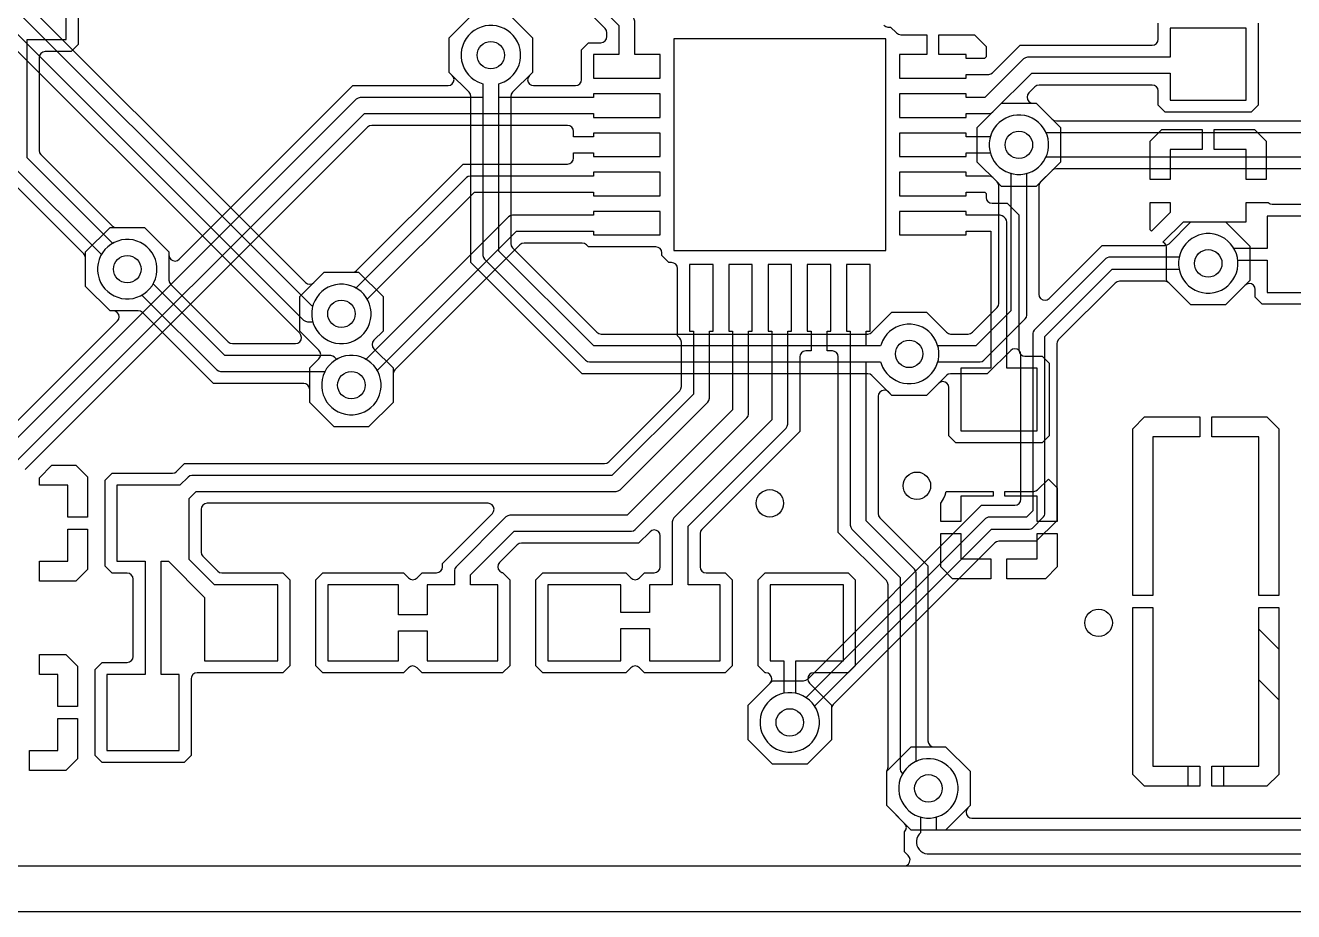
# Model space of a CAD drawing. Header units: millimetres. Extents: x 0 to 40.6, y 0 to 40.5.
# Drawn here: x 10.7 to 26.87, y 0 to 11.3 of the extents above; entities that cross this region are included whole.
import ezdxf

# ---------------------------------------------------------------- set-up
doc = ezdxf.new("R2010")
doc.units = ezdxf.units.MM

msp = doc.modelspace()

# ---------------------------------------------------------------- linework, layer by layer
at = {"layer": '16_copper'}
for points in [[(9.911, 12.384), (14.273, 8.022), (14.298, 8.005), (14.328, 8), (14.358, 8.006), (14.381, 8.022), (14.512, 8.153), (14.952, 8.153), (15.263, 7.843), (15.263, 7.403), (15.145, 7.286), (15.129, 7.26), (15.123, 7.231), (15.13, 7.201), (15.145, 7.178), (15.39, 6.934), (15.39, 6.494), (15.079, 6.183), (14.639, 6.183), (14.328, 6.494), (14.328, 6.66), (14.322, 6.69), (14.305, 6.715), (14.28, 6.731), (14.252, 6.737), (13.1, 6.737), (12.197, 7.64), (12.171, 7.657), (12.143, 7.662), (11.783, 7.662), (11.472, 7.973), (11.472, 8.413), (11.783, 8.723), (12.223, 8.723), (12.534, 8.413), (12.534, 8.053), (12.54, 8.023), (12.556, 7.999), (13.288, 7.267), (13.313, 7.25), (13.342, 7.245), (14.148, 7.245), (14.178, 7.251), (14.203, 7.268), (14.219, 7.293), (14.224, 7.323), (14.217, 7.353), (14.202, 7.375), (9.38, 12.196)], [(9.553, 12.239), (14.25, 7.542), (14.274, 7.528), (14.299, 7.521), (14.368, 7.521), (14.373, 7.501), (14.392, 7.455), (14.417, 7.412), (14.447, 7.373), (14.482, 7.338), (14.521, 7.308), (14.564, 7.283), (14.61, 7.264), (14.658, 7.251), (14.707, 7.245), (14.757, 7.245), (14.806, 7.251), (14.854, 7.264), (14.9, 7.283), (14.943, 7.308), (14.982, 7.338), (15.017, 7.373), (15.047, 7.412), (15.072, 7.455), (15.091, 7.501), (15.104, 7.549), (15.11, 7.598), (15.11, 7.648), (15.104, 7.697), (15.091, 7.745), (15.072, 7.79), (15.047, 7.833), (15.017, 7.873), (14.982, 7.908), (14.943, 7.938), (14.9, 7.963), (14.854, 7.982), (14.806, 7.995), (14.757, 8.001), (14.707, 8.001), (14.658, 7.995), (14.61, 7.982), (14.564, 7.963), (14.521, 7.938), (14.482, 7.908), (14.447, 7.873), (14.417, 7.833), (14.392, 7.79), (14.373, 7.745), (14.368, 7.724), (14.355, 7.724), (9.736, 12.343)], [(33.273, 9.474), (23.845, 9.474), (23.815, 9.468), (23.791, 9.452), (23.644, 9.305), (23.628, 9.28), (23.622, 9.251), (23.622, 7.873), (23.628, 7.844), (23.645, 7.819), (23.671, 7.802), (23.701, 7.797), (23.73, 7.804), (23.752, 7.819), (24.429, 8.496), (25.228, 8.496), (25.257, 8.502), (25.282, 8.518), (25.561, 8.798), (26.001, 8.798), (26.312, 8.487), (26.312, 8.048), (26.001, 7.737), (25.561, 7.737), (25.282, 8.016), (25.256, 8.033), (25.228, 8.039), (24.65, 8.039), (24.62, 8.033), (24.596, 8.016), (23.873, 7.294), (23.856, 7.268), (23.851, 7.24), (23.851, 4.985), (23.59, 4.724), (23.113, 4.724), (23.084, 4.718), (23.059, 4.702), (21, 2.643), (20.983, 2.617), (20.978, 2.589), (20.978, 2.193), (20.667, 1.882), (20.227, 1.882), (19.916, 2.193), (19.916, 2.633), (20.227, 2.944), (20.623, 2.944), (20.652, 2.95), (20.677, 2.966), (22.892, 5.182), (23.317, 5.182), (23.347, 5.188), (23.372, 5.205), (23.388, 5.23), (23.393, 5.258), (23.393, 7.102), (23.387, 7.132), (23.37, 7.157), (23.345, 7.173), (23.315, 7.178), (23.285, 7.171), (23.263, 7.156), (22.965, 6.858), (22.497, 6.858), (22.468, 6.852), (22.444, 6.836), (22.189, 6.581), (21.75, 6.581), (21.495, 6.836), (21.47, 6.852), (21.442, 6.858), (17.802, 6.858), (16.383, 8.277), (16.383, 10.394), (16.377, 10.424), (16.361, 10.448), (16.106, 10.702), (16.106, 11.142), (16.417, 11.453)], [(16.857, 11.453), (17.168, 11.142), (17.168, 10.702), (16.913, 10.448), (16.897, 10.423), (16.891, 10.394), (16.891, 8.519), (16.897, 8.489), (16.913, 8.465), (17.99, 7.388), (18.015, 7.372), (18.044, 7.366), (21.442, 7.366), (21.471, 7.372), (21.495, 7.388), (21.75, 7.643), (22.189, 7.643), (22.444, 7.388), (22.469, 7.372), (22.497, 7.366), (22.723, 7.366), (22.753, 7.372), (22.777, 7.388), (23.092, 7.703), (23.108, 7.728), (23.114, 7.757), (23.114, 9.251), (23.108, 9.281), (23.092, 9.305), (22.837, 9.559), (22.837, 9.999), (23.148, 10.31), (23.588, 10.31), (23.791, 10.106), (23.817, 10.089), (23.845, 10.084), (32.989, 10.084)], [(33.084, 9.931), (23.714, 9.931), (23.708, 9.947), (23.683, 9.99), (23.653, 10.029), (23.618, 10.064), (23.579, 10.094), (23.536, 10.119), (23.49, 10.138), (23.442, 10.151), (23.393, 10.157), (23.343, 10.157), (23.294, 10.151), (23.246, 10.138), (23.2, 10.119), (23.157, 10.094), (23.118, 10.064), (23.083, 10.029), (23.053, 9.99), (23.028, 9.947), (23.009, 9.901), (22.996, 9.853), (22.99, 9.804), (22.99, 9.754), (22.996, 9.705), (23.009, 9.657), (23.028, 9.611), (23.053, 9.568), (23.083, 9.529), (23.118, 9.494), (23.157, 9.464), (23.2, 9.439), (23.246, 9.42), (23.266, 9.415), (23.266, 7.662), (22.818, 7.214), (22.334, 7.214), (22.328, 7.234), (22.309, 7.28), (22.285, 7.323), (22.254, 7.362), (22.219, 7.397), (22.18, 7.427), (22.137, 7.452), (22.091, 7.471), (22.043, 7.484), (21.994, 7.49), (21.945, 7.49), (21.896, 7.484), (21.848, 7.471), (21.802, 7.452), (21.759, 7.427), (21.72, 7.397), (21.684, 7.362), (21.654, 7.323), (21.63, 7.28), (21.611, 7.234), (21.605, 7.214), (17.949, 7.214), (16.739, 8.424), (16.739, 10.558), (16.759, 10.563), (16.805, 10.582), (16.848, 10.607), (16.887, 10.637), (16.922, 10.672), (16.952, 10.711), (16.977, 10.754), (16.996, 10.8), (17.009, 10.848), (17.015, 10.897), (17.015, 10.947), (17.009, 10.996), (16.996, 11.044), (16.977, 11.09), (16.952, 11.133), (16.922, 11.172), (16.887, 11.207), (16.848, 11.237), (16.805, 11.262), (16.759, 11.281), (16.711, 11.294), (16.662, 11.3), (16.612, 11.3), (16.563, 11.294), (16.515, 11.281), (16.469, 11.262), (16.426, 11.237), (16.387, 11.207), (16.352, 11.172), (16.322, 11.133), (16.297, 11.09), (16.278, 11.044), (16.265, 10.996), (16.259, 10.947), (16.259, 10.897), (16.265, 10.848), (16.278, 10.8), (16.297, 10.754), (16.322, 10.711), (16.352, 10.672), (16.387, 10.637), (16.426, 10.607), (16.469, 10.582), (16.515, 10.563), (16.535, 10.558), (16.535, 8.369), (16.542, 8.343), (16.556, 8.32), (17.845, 7.031), (17.868, 7.017), (17.894, 7.01), (21.605, 7.01), (21.611, 6.99), (21.63, 6.944), (21.654, 6.901), (21.684, 6.862), (21.72, 6.827), (21.759, 6.797), (21.802, 6.772), (21.848, 6.753), (21.896, 6.74), (21.945, 6.734), (21.994, 6.734), (22.043, 6.74), (22.091, 6.753), (22.137, 6.772), (22.18, 6.797), (22.219, 6.827), (22.254, 6.862), (22.285, 6.901), (22.309, 6.944), (22.328, 6.99), (22.334, 7.01), (22.873, 7.01), (22.899, 7.017), (22.922, 7.031), (23.449, 7.558), (23.463, 7.581), (23.47, 7.607), (23.47, 9.415), (23.49, 9.42), (23.536, 9.439), (23.579, 9.464), (23.618, 9.494), (23.653, 9.529), (23.683, 9.568), (23.708, 9.611), (23.714, 9.627), (33.162, 9.627)], [(7.168, 0.584), (21.904, 0.584), (21.934, 0.59), (21.959, 0.607), (21.975, 0.633), (21.98, 0.663), (21.973, 0.692), (21.958, 0.714), (21.909, 0.763), (21.909, 1.015), (21.911, 1.017), (21.928, 1.042), (21.933, 1.072), (21.927, 1.102), (21.911, 1.125), (21.684, 1.352), (21.684, 1.792), (21.994, 2.103), (22.434, 2.103), (22.745, 1.792), (22.745, 1.352), (22.716, 1.324), (22.7, 1.299), (22.694, 1.269), (22.701, 1.239), (22.718, 1.214), (22.744, 1.198), (22.77, 1.194), (31.973, 1.194)], [(32.068, 1.041), (22.316, 1.041), (22.316, 1.208), (22.336, 1.213), (22.382, 1.232), (22.425, 1.257), (22.464, 1.287), (22.499, 1.322), (22.529, 1.361), (22.554, 1.404), (22.573, 1.45), (22.586, 1.498), (22.592, 1.547), (22.592, 1.597), (22.586, 1.646), (22.573, 1.694), (22.554, 1.74), (22.529, 1.783), (22.499, 1.822), (22.464, 1.857), (22.425, 1.887), (22.382, 1.912), (22.336, 1.931), (22.288, 1.944), (22.239, 1.95), (22.189, 1.95), (22.14, 1.944), (22.092, 1.931), (22.047, 1.912), (22.004, 1.887), (21.964, 1.857), (21.929, 1.822), (21.899, 1.783), (21.874, 1.74), (21.855, 1.694), (21.842, 1.646), (21.836, 1.597), (21.836, 1.547), (21.842, 1.498), (21.855, 1.45), (21.874, 1.404), (21.899, 1.361), (21.929, 1.322), (21.964, 1.287), (22.004, 1.257), (22.047, 1.232), (22.092, 1.213), (22.113, 1.208), (22.113, 1.003), (22.096, 0.986), (22.079, 0.961), (22.068, 0.933), (22.062, 0.904), (22.062, 0.874), (22.068, 0.845), (22.079, 0.817), (22.096, 0.792), (22.117, 0.771), (22.142, 0.754), (22.17, 0.742), (22.199, 0.737), (32.146, 0.737)]]:
    msp.add_lwpolyline(points, dxfattribs=at)
for points in [[(12.332, 8.007), (12.343, 8.025), (12.362, 8.071), (12.375, 8.119), (12.381, 8.168), (12.381, 8.218), (12.375, 8.267), (12.362, 8.315), (12.343, 8.361), (12.318, 8.403), (12.288, 8.443), (12.253, 8.478), (12.213, 8.508), (12.171, 8.533), (12.125, 8.552), (12.077, 8.565), (12.028, 8.571), (11.978, 8.571), (11.929, 8.565), (11.881, 8.552), (11.835, 8.533), (11.792, 8.508), (11.753, 8.478), (11.718, 8.443), (11.688, 8.403), (11.663, 8.361), (11.644, 8.315), (11.631, 8.267), (11.625, 8.218), (11.625, 8.168), (11.631, 8.119), (11.644, 8.071), (11.663, 8.025), (11.688, 7.982), (11.718, 7.943), (11.753, 7.908), (11.792, 7.878), (11.835, 7.853), (11.881, 7.834), (11.929, 7.821), (11.978, 7.815), (12.028, 7.815), (12.077, 7.821), (12.125, 7.834), (12.171, 7.853), (12.189, 7.863), (13.143, 6.909), (13.166, 6.896), (13.192, 6.889), (14.523, 6.889), (14.519, 6.882), (14.5, 6.836), (14.487, 6.788), (14.481, 6.739), (14.481, 6.689), (14.487, 6.64), (14.5, 6.592), (14.519, 6.546), (14.544, 6.503), (14.574, 6.464), (14.609, 6.429), (14.648, 6.399), (14.691, 6.374), (14.737, 6.355), (14.785, 6.342), (14.834, 6.336), (14.884, 6.336), (14.933, 6.342), (14.981, 6.355), (15.027, 6.374), (15.07, 6.399), (15.109, 6.429), (15.144, 6.464), (15.174, 6.503), (15.199, 6.546), (15.218, 6.592), (15.231, 6.64), (15.237, 6.689), (15.237, 6.739), (15.231, 6.788), (15.218, 6.836), (15.199, 6.882), (15.174, 6.925), (15.144, 6.964), (15.109, 6.999), (15.07, 7.029), (15.027, 7.054), (14.981, 7.073), (14.933, 7.086), (14.884, 7.092), (14.834, 7.092), (14.785, 7.086), (14.737, 7.073), (14.691, 7.054), (14.673, 7.043), (14.645, 7.072), (14.622, 7.085), (14.596, 7.092), (13.247, 7.092)], [(23.542, 4.892), (23.683, 5.033), (23.693, 5.051), (23.698, 5.07), (23.698, 7.334), (24.555, 8.191), (25.41, 8.191), (25.422, 8.146), (25.441, 8.1), (25.466, 8.057), (25.496, 8.017), (25.531, 7.982), (25.57, 7.952), (25.613, 7.927), (25.659, 7.908), (25.707, 7.896), (25.756, 7.889), (25.806, 7.889), (25.855, 7.896), (25.903, 7.908), (25.949, 7.927), (25.992, 7.952), (26.031, 7.982), (26.066, 8.017), (26.096, 8.057), (26.121, 8.1), (26.14, 8.146), (26.153, 8.193), (26.159, 8.243), (26.159, 8.292), (26.153, 8.341), (26.14, 8.389), (26.121, 8.435), (26.096, 8.478), (26.066, 8.517), (26.031, 8.552), (25.992, 8.582), (25.949, 8.607), (25.903, 8.626), (25.855, 8.639), (25.806, 8.646), (25.756, 8.646), (25.707, 8.639), (25.659, 8.626), (25.613, 8.607), (25.57, 8.582), (25.531, 8.552), (25.496, 8.517), (25.466, 8.478), (25.441, 8.435), (25.422, 8.389), (25.41, 8.344), (24.513, 8.344), (24.494, 8.338), (24.477, 8.328), (23.561, 7.413), (23.551, 7.395), (23.546, 7.376), (23.546, 5.112), (23.463, 5.029), (22.977, 5.029), (22.958, 5.024), (22.94, 5.014), (20.656, 2.729), (20.615, 2.753), (20.569, 2.772), (20.521, 2.785), (20.472, 2.791), (20.422, 2.791), (20.373, 2.785), (20.325, 2.772), (20.279, 2.753), (20.236, 2.728), (20.197, 2.698), (20.162, 2.663), (20.132, 2.624), (20.107, 2.581), (20.088, 2.535), (20.075, 2.487), (20.069, 2.438), (20.069, 2.388), (20.075, 2.339), (20.088, 2.291), (20.107, 2.245), (20.132, 2.202), (20.162, 2.163), (20.197, 2.128), (20.236, 2.098), (20.279, 2.073), (20.325, 2.054), (20.373, 2.041), (20.422, 2.035), (20.472, 2.035), (20.521, 2.041), (20.569, 2.054), (20.615, 2.073), (20.658, 2.098), (20.697, 2.128), (20.732, 2.163), (20.762, 2.202), (20.787, 2.245), (20.806, 2.291), (20.819, 2.339), (20.825, 2.388), (20.825, 2.438), (20.819, 2.487), (20.806, 2.535), (20.787, 2.581), (20.763, 2.622), (23.019, 4.877), (23.505, 4.877), (23.524, 4.882)], [(24.821, 4.03), (24.821, 6.159), (24.97, 6.308), (25.674, 6.308), (25.674, 6.054), (25.075, 6.054), (25.075, 4.03)], [(26.425, 4.03), (26.425, 6.054), (25.826, 6.054), (25.826, 6.308), (26.53, 6.308), (26.679, 6.159), (26.679, 4.03)], [(24.97, 1.6), (24.821, 1.749), (24.821, 3.878), (25.075, 3.878), (25.075, 1.854), (25.674, 1.854), (25.674, 1.6)], [(26.425, 3.602), (26.425, 3.878), (26.679, 3.878), (26.679, 3.348)], [(25.826, 1.6), (25.826, 1.854), (26.425, 1.854), (26.425, 2.956), (26.679, 2.702), (26.679, 1.749), (26.53, 1.6)]]:
    msp.add_lwpolyline(points, close=True, dxfattribs=at)
at = {"layer": '1_copper'}
for points in [[(18.465, 11.382), (18.451, 11.405), (17.884, 11.972), (17.884, 15.441), (18.745, 16.302), (18.949, 16.302), (18.949, 17.152), (18.699, 17.152), (18.699, 16.543), (17.701, 15.545), (17.688, 15.522), (17.681, 15.496), (17.681, 11.917), (17.688, 11.891), (17.701, 11.868), (18.268, 11.301), (18.268, 10.929), (17.945, 10.929), (17.945, 10.629), (18.795, 10.629), (18.795, 10.929), (18.472, 10.929), (18.472, 11.356)], [(23.036, 10.198), (23.532, 10.693), (25.296, 10.693), (25.296, 10.347), (26.266, 10.347), (26.266, 11.268), (25.296, 11.268), (25.296, 10.897), (23.477, 10.897), (23.451, 10.89), (23.428, 10.876), (22.932, 10.381), (22.695, 10.381), (22.695, 10.429), (21.845, 10.429), (21.845, 10.129), (22.695, 10.129), (22.695, 10.177), (22.987, 10.177), (23.013, 10.184)], [(22.695, 10.881), (22.695, 10.929), (22.346, 10.929), (22.346, 11.183), (22.8, 11.183), (22.949, 11.034), (22.949, 10.901), (22.929, 10.881)], [(21.67, 11.129), (18.97, 11.129), (18.97, 8.429), (21.67, 8.429)], [(23.442, 9.407), (23.49, 9.42), (23.536, 9.439), (23.579, 9.464), (23.618, 9.494), (23.653, 9.529), (23.683, 9.568), (23.708, 9.611), (23.727, 9.657), (23.74, 9.705), (23.746, 9.754), (23.746, 9.804), (23.74, 9.853), (23.727, 9.901), (23.708, 9.947), (23.683, 9.99), (23.653, 10.029), (23.618, 10.064), (23.579, 10.094), (23.536, 10.119), (23.49, 10.138), (23.442, 10.151), (23.393, 10.157), (23.343, 10.157), (23.294, 10.151), (23.246, 10.138), (23.2, 10.119), (23.157, 10.094), (23.118, 10.064), (23.083, 10.029), (23.053, 9.99), (23.028, 9.947), (23.009, 9.901), (23.004, 9.881), (22.695, 9.881), (22.695, 9.929), (21.845, 9.929), (21.845, 9.629), (22.695, 9.629), (22.695, 9.677), (23.004, 9.677), (23.009, 9.657), (23.028, 9.611), (23.053, 9.568), (23.083, 9.529), (23.118, 9.494), (23.157, 9.464), (23.2, 9.439), (23.246, 9.42), (23.294, 9.407), (23.343, 9.401), (23.393, 9.401)], [(25.042, 9.335), (25.042, 9.824), (25.191, 9.973), (25.705, 9.973), (25.705, 9.719), (25.296, 9.719), (25.296, 9.335)], [(26.266, 9.335), (26.266, 9.719), (25.857, 9.719), (25.857, 9.973), (26.371, 9.973), (26.52, 9.824), (26.52, 9.335)], [(16.349, 9.374), (16.326, 9.36), (14.918, 7.952), (14.9, 7.963), (14.854, 7.982), (14.806, 7.995), (14.757, 8.001), (14.707, 8.001), (14.658, 7.995), (14.61, 7.982), (14.564, 7.963), (14.521, 7.938), (14.482, 7.908), (14.447, 7.873), (14.417, 7.833), (14.392, 7.79), (14.373, 7.745), (14.36, 7.697), (14.354, 7.648), (14.354, 7.598), (14.36, 7.549), (14.373, 7.501), (14.392, 7.455), (14.417, 7.412), (14.447, 7.373), (14.482, 7.338), (14.521, 7.308), (14.564, 7.283), (14.61, 7.264), (14.658, 7.251), (14.707, 7.245), (14.757, 7.245), (14.806, 7.251), (14.854, 7.264), (14.9, 7.283), (14.943, 7.308), (14.982, 7.338), (15.017, 7.373), (15.047, 7.412), (15.072, 7.455), (15.091, 7.501), (15.104, 7.549), (15.11, 7.598), (15.11, 7.648), (15.104, 7.697), (15.091, 7.745), (15.072, 7.79), (15.061, 7.809), (16.43, 9.177), (17.945, 9.177), (17.945, 9.129), (18.795, 9.129), (18.795, 9.429), (17.945, 9.429), (17.945, 9.381), (16.375, 9.381)], [(16.885, 8.874), (16.862, 8.86), (15.045, 7.043), (15.027, 7.054), (14.981, 7.073), (14.933, 7.086), (14.884, 7.092), (14.834, 7.092), (14.785, 7.086), (14.737, 7.073), (14.691, 7.054), (14.648, 7.029), (14.609, 6.999), (14.574, 6.964), (14.544, 6.925), (14.519, 6.882), (14.5, 6.836), (14.487, 6.788), (14.481, 6.739), (14.481, 6.689), (14.487, 6.64), (14.5, 6.592), (14.519, 6.546), (14.544, 6.503), (14.574, 6.464), (14.609, 6.429), (14.648, 6.399), (14.691, 6.374), (14.737, 6.355), (14.785, 6.342), (14.834, 6.336), (14.884, 6.336), (14.933, 6.342), (14.981, 6.355), (15.027, 6.374), (15.07, 6.399), (15.109, 6.429), (15.144, 6.464), (15.174, 6.503), (15.199, 6.546), (15.218, 6.592), (15.231, 6.64), (15.237, 6.689), (15.237, 6.739), (15.231, 6.788), (15.218, 6.836), (15.199, 6.882), (15.188, 6.9), (16.966, 8.677), (17.945, 8.677), (17.945, 8.629), (18.795, 8.629), (18.795, 8.929), (17.945, 8.929), (17.945, 8.881), (16.911, 8.881)], [(23.209, 8.818), (23.195, 8.841), (23.176, 8.86), (23.153, 8.874), (23.127, 8.881), (22.695, 8.881), (22.695, 8.929), (21.845, 8.929), (21.845, 8.629), (22.695, 8.629), (22.695, 8.677), (23.012, 8.677), (23.012, 6.93), (22.627, 6.93), (22.627, 6.131), (23.601, 6.131), (23.601, 6.93), (23.216, 6.93), (23.216, 8.792)], [(25.042, 8.693), (25.042, 9.045), (25.296, 9.045), (25.296, 8.917), (25.057, 8.678)], [(18.284, 5.38), (19.401, 6.497), (19.415, 6.52), (19.422, 6.546), (19.422, 7.404), (19.47, 7.404), (19.47, 8.254), (19.17, 8.254), (19.17, 7.404), (19.218, 7.404), (19.218, 6.601), (18.18, 5.563), (12.826, 5.563), (12.8, 5.556), (12.777, 5.542), (12.673, 5.438), (11.871, 5.438), (11.871, 4.468), (12.23, 4.468), (12.23, 3.025), (11.744, 3.025), (11.744, 2.055), (12.665, 2.055), (12.665, 3.025), (12.433, 3.025), (12.433, 4.468), (12.527, 4.468), (12.989, 4.006), (12.989, 3.198), (13.921, 3.198), (13.921, 4.168), (13.114, 4.168), (12.792, 4.49), (12.792, 5.27), (12.882, 5.359), (18.235, 5.359), (18.261, 5.366)], [(18.477, 4.872), (19.901, 6.296), (19.915, 6.319), (19.922, 6.345), (19.922, 7.404), (19.97, 7.404), (19.97, 8.254), (19.67, 8.254), (19.67, 7.404), (19.718, 7.404), (19.718, 6.4), (18.373, 5.055), (16.878, 5.055), (16.852, 5.048), (16.829, 5.034), (16.193, 4.399), (16.18, 4.375), (16.173, 4.35), (16.173, 4.168), (15.824, 4.168), (15.824, 3.785), (15.459, 3.785), (15.459, 4.168), (14.559, 4.168), (14.559, 3.198), (15.459, 3.198), (15.459, 3.581), (15.824, 3.581), (15.824, 3.198), (16.724, 3.198), (16.724, 4.168), (16.376, 4.168), (16.376, 4.294), (16.933, 4.851), (18.428, 4.851), (18.454, 4.858)], [(20.415, 6.189), (20.422, 6.215), (20.422, 7.404), (20.47, 7.404), (20.47, 8.254), (20.17, 8.254), (20.17, 7.404), (20.218, 7.404), (20.218, 6.27), (18.969, 5.02), (18.955, 4.997), (18.948, 4.971), (18.948, 4.168), (18.659, 4.168), (18.659, 3.814), (18.294, 3.814), (18.294, 4.168), (17.362, 4.168), (17.362, 3.198), (18.294, 3.198), (18.294, 3.611), (18.659, 3.611), (18.659, 3.198), (19.559, 3.198), (19.559, 4.168), (19.152, 4.168), (19.152, 4.916), (20.401, 6.166)], [(22.05, 4.345), (22.036, 4.368), (21.422, 4.982), (21.422, 7.01), (21.605, 7.01), (21.611, 6.99), (21.63, 6.944), (21.654, 6.901), (21.684, 6.862), (21.72, 6.827), (21.759, 6.797), (21.802, 6.772), (21.848, 6.753), (21.896, 6.74), (21.945, 6.734), (21.994, 6.734), (22.043, 6.74), (22.091, 6.753), (22.137, 6.772), (22.18, 6.797), (22.219, 6.827), (22.254, 6.862), (22.285, 6.901), (22.309, 6.944), (22.328, 6.99), (22.341, 7.038), (22.348, 7.087), (22.348, 7.137), (22.341, 7.186), (22.328, 7.234), (22.309, 7.28), (22.285, 7.323), (22.254, 7.362), (22.219, 7.397), (22.18, 7.427), (22.137, 7.452), (22.091, 7.471), (22.043, 7.484), (21.994, 7.49), (21.945, 7.49), (21.896, 7.484), (21.848, 7.471), (21.802, 7.452), (21.759, 7.427), (21.72, 7.397), (21.684, 7.362), (21.654, 7.323), (21.63, 7.28), (21.611, 7.234), (21.605, 7.214), (21.422, 7.214), (21.422, 7.404), (21.47, 7.404), (21.47, 8.254), (21.17, 8.254), (21.17, 7.404), (21.218, 7.404), (21.218, 4.927), (21.225, 4.901), (21.239, 4.878), (21.853, 4.263), (21.853, 1.818), (21.86, 1.792), (21.874, 1.769), (21.885, 1.758), (21.874, 1.74), (21.855, 1.694), (21.842, 1.646), (21.836, 1.597), (21.836, 1.547), (21.842, 1.498), (21.855, 1.45), (21.874, 1.404), (21.899, 1.361), (21.929, 1.322), (21.964, 1.287), (22.004, 1.257), (22.047, 1.232), (22.092, 1.213), (22.14, 1.2), (22.189, 1.194), (22.239, 1.194), (22.288, 1.2), (22.336, 1.213), (22.382, 1.232), (22.425, 1.257), (22.464, 1.287), (22.499, 1.322), (22.529, 1.361), (22.554, 1.404), (22.573, 1.45), (22.586, 1.498), (22.592, 1.547), (22.592, 1.597), (22.586, 1.646), (22.573, 1.694), (22.554, 1.74), (22.529, 1.783), (22.499, 1.822), (22.464, 1.857), (22.425, 1.887), (22.382, 1.912), (22.336, 1.931), (22.288, 1.944), (22.239, 1.95), (22.189, 1.95), (22.14, 1.944), (22.092, 1.931), (22.057, 1.916), (22.057, 4.319)], [(24.821, 4.03), (24.821, 6.159), (24.97, 6.308), (25.674, 6.308), (25.674, 6.054), (25.075, 6.054), (25.075, 4.03)], [(26.425, 4.03), (26.425, 6.054), (25.826, 6.054), (25.826, 6.308), (26.53, 6.308), (26.679, 6.159), (26.679, 4.03)], [(11.243, 5.029), (11.243, 5.438), (10.884, 5.438), (10.884, 5.533), (11.043, 5.692), (11.348, 5.692), (11.497, 5.543), (11.497, 5.029)], [(23.607, 5.38), (23.743, 5.516), (23.855, 5.404), (23.855, 4.976), (23.601, 4.976), (23.601, 5.299), (23.19, 5.299), (23.19, 5.359), (23.558, 5.359), (23.584, 5.366)], [(22.373, 4.976), (22.373, 5.207), (22.383, 5.221), (22.408, 5.264), (22.427, 5.309), (22.44, 5.357), (22.44, 5.359), (23.038, 5.359), (23.038, 5.299), (22.627, 5.299), (22.627, 4.976)], [(10.884, 4.214), (10.884, 4.468), (11.243, 4.468), (11.243, 4.877), (11.497, 4.877), (11.497, 4.363), (11.348, 4.214)], [(22.522, 4.246), (22.373, 4.395), (22.373, 4.824), (22.627, 4.824), (22.627, 4.5), (23.012, 4.5), (23.012, 4.246)], [(23.216, 4.246), (23.216, 4.5), (23.601, 4.5), (23.601, 4.824), (23.855, 4.824), (23.855, 4.395), (23.706, 4.246)], [(20.227, 1.882), (19.916, 2.193), (19.916, 2.633), (20.196, 2.912), (20.213, 2.938), (20.218, 2.966), (20.218, 2.969), (20.212, 2.999), (20.195, 3.024), (20.17, 3.04), (20.142, 3.046), (20.134, 3.046), (20.045, 3.135), (20.045, 4.231), (20.134, 4.321), (21.193, 4.321), (21.282, 4.231), (21.282, 3.135), (21.193, 3.046), (20.752, 3.046), (20.722, 3.039), (20.697, 3.022), (20.681, 2.997), (20.676, 2.969), (20.676, 2.966), (20.682, 2.937), (20.698, 2.912), (20.978, 2.633), (20.978, 2.193), (20.667, 1.882)], [(20.521, 2.041), (20.569, 2.054), (20.615, 2.073), (20.658, 2.098), (20.697, 2.128), (20.732, 2.163), (20.762, 2.202), (20.787, 2.245), (20.806, 2.291), (20.819, 2.339), (20.825, 2.388), (20.825, 2.438), (20.819, 2.487), (20.806, 2.535), (20.787, 2.581), (20.762, 2.624), (20.732, 2.663), (20.697, 2.698), (20.658, 2.728), (20.615, 2.753), (20.569, 2.772), (20.523, 2.784), (20.523, 3.198), (21.13, 3.198), (21.13, 4.168), (20.197, 4.168), (20.197, 3.198), (20.371, 3.198), (20.371, 2.784), (20.325, 2.772), (20.279, 2.753), (20.236, 2.728), (20.197, 2.698), (20.162, 2.663), (20.132, 2.624), (20.107, 2.581), (20.088, 2.535), (20.075, 2.487), (20.069, 2.438), (20.069, 2.388), (20.075, 2.339), (20.088, 2.291), (20.107, 2.245), (20.132, 2.202), (20.162, 2.163), (20.197, 2.128), (20.236, 2.098), (20.279, 2.073), (20.325, 2.054), (20.373, 2.041), (20.422, 2.035), (20.472, 2.035)], [(24.97, 1.6), (24.821, 1.749), (24.821, 3.878), (25.075, 3.878), (25.075, 1.854), (25.521, 1.854), (25.521, 1.6)], [(25.979, 1.6), (25.979, 1.854), (26.425, 1.854), (26.425, 3.878), (26.679, 3.878), (26.679, 1.749), (26.53, 1.6)], [(11.116, 2.616), (11.116, 3.025), (10.884, 3.025), (10.884, 3.279), (11.221, 3.279), (11.37, 3.13), (11.37, 2.616)], [(10.757, 1.801), (10.757, 2.055), (11.116, 2.055), (11.116, 2.464), (11.37, 2.464), (11.37, 1.95), (11.221, 1.801)]]:
    msp.add_lwpolyline(points, close=True, dxfattribs=at)
for points in [[(10.544, 9.508), (11.673, 8.379), (11.663, 8.361), (11.644, 8.315), (11.631, 8.267), (11.625, 8.218), (11.625, 8.168), (11.631, 8.119), (11.644, 8.071), (11.663, 8.025), (11.688, 7.982), (11.718, 7.943), (11.753, 7.908), (11.792, 7.878), (11.835, 7.853), (11.881, 7.834), (11.929, 7.821), (11.978, 7.815), (12.028, 7.815), (12.077, 7.821), (12.125, 7.834), (12.171, 7.853), (12.213, 7.878), (12.253, 7.908), (12.288, 7.943), (12.318, 7.982), (12.343, 8.025), (12.362, 8.071), (12.375, 8.119), (12.381, 8.168), (12.381, 8.218), (12.375, 8.267), (12.362, 8.315), (12.343, 8.361), (12.318, 8.403), (12.288, 8.443), (12.253, 8.478), (12.213, 8.508), (12.171, 8.533), (12.125, 8.552), (12.077, 8.565), (12.028, 8.571), (11.978, 8.571), (11.929, 8.565), (11.881, 8.552), (11.835, 8.533), (11.817, 8.522), (10.727, 9.613), (10.727, 11.12), (11.225, 11.12), (11.225, 13.12)], [(11.377, 13.183), (11.377, 11.057), (11.288, 10.968), (10.955, 10.968), (10.925, 10.962), (10.9, 10.944), (10.884, 10.919), (10.879, 10.891), (10.879, 9.708), (10.885, 9.678), (10.901, 9.654), (11.809, 8.746), (11.834, 8.729), (11.863, 8.723), (12.223, 8.723), (12.534, 8.413), (12.534, 8.373), (12.54, 8.343), (12.557, 8.318), (12.582, 8.302), (12.612, 8.296), (12.642, 8.303), (12.664, 8.319), (14.878, 10.533), (16.092, 10.533), (16.121, 10.539), (16.146, 10.556), (16.163, 10.582), (16.168, 10.612), (16.161, 10.641), (16.146, 10.663), (16.106, 10.702), (16.106, 11.142), (16.417, 11.453)], [(16.857, 11.453), (17.168, 11.142), (17.168, 10.702), (17.128, 10.663), (17.112, 10.638), (17.106, 10.608), (17.113, 10.578), (17.13, 10.554), (17.156, 10.538), (17.182, 10.533), (17.716, 10.533), (17.746, 10.539), (17.771, 10.556), (17.787, 10.582), (17.793, 10.609), (17.793, 10.992), (17.882, 11.081), (18.04, 11.081), (18.07, 11.087), (18.095, 11.105), (18.111, 11.13), (18.116, 11.158), (18.116, 11.206), (18.11, 11.236), (18.094, 11.26), (17.529, 11.825)], [(26.419, 11.331), (26.419, 10.284), (26.329, 10.195), (25.233, 10.195), (25.143, 10.284), (25.143, 10.465), (25.137, 10.495), (25.12, 10.52), (25.095, 10.536), (25.067, 10.541), (23.627, 10.541), (23.597, 10.535), (23.573, 10.519), (23.494, 10.44), (23.477, 10.414), (23.472, 10.385), (23.478, 10.355), (23.496, 10.33), (23.521, 10.314), (23.548, 10.31), (23.588, 10.31), (23.899, 9.999), (23.899, 9.559), (23.588, 9.248), (23.148, 9.248), (23.079, 9.318), (23.079, 9.318), (23.036, 9.36), (23.013, 9.374), (22.987, 9.381), (22.695, 9.381), (22.695, 9.429), (21.845, 9.429), (21.845, 9.129), (22.695, 9.129), (22.695, 9.177), (22.932, 9.177), (22.949, 9.16), (22.949, 9.109), (22.955, 9.079), (22.972, 9.054), (22.998, 9.038), (23.025, 9.033), (23.219, 9.033), (23.368, 8.884), (23.368, 7.158), (23.374, 7.128), (23.391, 7.103), (23.417, 7.087), (23.444, 7.082), (23.664, 7.082), (23.753, 6.993), (23.753, 6.068), (23.664, 5.978), (22.564, 5.978), (22.475, 6.068), (22.475, 6.683), (22.469, 6.713), (22.451, 6.738), (22.426, 6.754), (22.396, 6.759), (22.367, 6.752), (22.345, 6.737), (22.189, 6.581), (21.75, 6.581), (21.704, 6.627), (21.679, 6.644), (21.649, 6.649), (21.619, 6.643), (21.595, 6.625), (21.579, 6.599), (21.574, 6.573), (21.574, 5.077), (21.58, 5.047), (21.596, 5.023), (22.209, 4.41), (22.209, 2.179), (22.215, 2.149), (22.232, 2.124), (22.258, 2.108), (22.285, 2.103), (22.434, 2.103), (22.745, 1.792), (22.745, 1.352), (22.434, 1.041), (21.994, 1.041), (21.684, 1.352), (21.684, 1.794), (21.695, 1.812), (21.701, 1.841), (21.701, 4.169), (21.695, 4.198), (21.679, 4.222), (21.066, 4.835), (21.066, 7.074), (21.06, 7.104), (21.043, 7.129), (21.017, 7.145), (20.99, 7.15), (20.922, 7.15), (20.922, 7.404), (20.97, 7.404), (20.97, 8.254), (20.67, 8.254), (20.67, 7.404), (20.718, 7.404), (20.718, 7.15), (20.65, 7.15), (20.62, 7.144), (20.595, 7.127), (20.579, 7.101), (20.574, 7.074), (20.574, 6.123), (19.326, 4.875), (19.31, 4.85), (19.304, 4.821), (19.304, 4.397), (19.31, 4.367), (19.327, 4.342), (19.353, 4.326), (19.38, 4.321), (19.623, 4.321), (19.712, 4.231), (19.712, 3.135), (19.623, 3.046), (18.596, 3.046), (18.531, 3.111), (18.506, 3.128), (18.476, 3.133), (18.446, 3.127), (18.423, 3.111), (18.358, 3.046), (17.299, 3.046), (17.209, 3.135), (17.209, 4.231), (17.299, 4.321), (18.358, 4.321), (18.423, 4.255), (18.448, 4.238), (18.478, 4.233), (18.508, 4.239), (18.531, 4.255), (18.596, 4.321), (18.72, 4.321), (18.75, 4.327), (18.775, 4.344), (18.791, 4.369), (18.796, 4.397), (18.796, 4.791), (18.79, 4.821), (18.773, 4.846), (18.747, 4.862), (18.717, 4.867), (18.688, 4.86), (18.666, 4.845), (18.52, 4.699), (17.028, 4.699), (16.998, 4.693), (16.974, 4.677), (16.748, 4.451), (16.731, 4.425), (16.725, 4.395), (16.732, 4.366), (16.75, 4.341), (16.775, 4.325), (16.784, 4.324), (16.877, 4.231), (16.877, 3.135), (16.787, 3.046), (15.761, 3.046), (15.696, 3.111), (15.67, 3.128), (15.64, 3.133), (15.611, 3.127), (15.588, 3.111), (15.522, 3.046), (14.496, 3.046), (14.407, 3.135), (14.407, 4.231), (14.496, 4.321), (15.522, 4.321), (15.588, 4.255), (15.613, 4.238), (15.643, 4.233), (15.672, 4.239), (15.696, 4.255), (15.761, 4.321), (15.944, 4.321), (15.974, 4.327), (15.999, 4.344), (16.015, 4.369), (16.02, 4.397), (16.02, 4.441), (16.656, 5.077), (16.672, 5.102), (16.678, 5.132), (16.672, 5.162), (16.654, 5.186), (16.628, 5.202), (16.602, 5.207), (13.021, 5.207), (12.991, 5.201), (12.966, 5.184), (12.95, 5.158), (12.944, 5.131), (12.944, 4.585), (12.95, 4.555), (12.967, 4.531), (13.155, 4.343), (13.18, 4.326), (13.208, 4.321), (13.985, 4.321), (14.074, 4.231), (14.074, 3.135), (13.985, 3.046), (12.895, 3.046), (12.892, 3.046), (12.863, 3.04), (12.838, 3.022), (12.822, 2.996), (12.817, 2.97), (12.817, 1.992), (12.728, 1.903), (11.681, 1.903), (11.592, 1.992), (11.592, 3.088), (11.681, 3.178), (12.001, 3.178), (12.031, 3.184), (12.056, 3.201), (12.072, 3.226), (12.078, 3.254), (12.078, 4.239), (12.072, 4.269), (12.054, 4.294), (12.029, 4.31), (12.001, 4.316), (11.808, 4.316), (11.719, 4.405), (11.719, 5.501), (11.808, 5.591), (12.578, 5.591), (12.608, 5.597), (12.632, 5.613), (12.734, 5.715), (18.085, 5.715), (18.115, 5.721), (18.139, 5.737), (19.044, 6.642), (19.06, 6.667), (19.066, 6.696), (19.066, 7.261), (19.06, 7.291), (19.044, 7.315), (19.018, 7.341), (19.018, 8.2), (19.012, 8.23), (18.994, 8.255), (18.969, 8.271), (18.941, 8.277), (18.907, 8.277), (18.818, 8.366), (18.818, 8.4), (18.812, 8.43), (18.794, 8.455), (18.769, 8.471), (18.741, 8.477), (17.882, 8.477), (17.856, 8.503), (17.831, 8.519), (17.802, 8.525), (17.061, 8.525), (17.031, 8.519), (17.007, 8.503), (15.412, 6.908), (15.395, 6.882), (15.39, 6.854), (15.39, 6.494), (15.079, 6.183), (14.639, 6.183), (14.328, 6.494), (14.328, 6.934), (14.446, 7.051), (14.462, 7.076), (14.468, 7.106), (14.461, 7.136), (14.446, 7.159), (14.201, 7.403), (14.201, 7.843), (14.512, 8.153), (14.872, 8.153), (14.902, 8.159), (14.926, 8.176), (16.283, 9.533), (17.615, 9.533), (17.645, 9.539), (17.67, 9.556), (17.686, 9.582), (17.691, 9.609), (17.691, 9.677), (17.945, 9.677), (17.945, 9.629), (18.795, 9.629), (18.795, 9.929), (17.945, 9.929), (17.945, 9.881), (17.691, 9.881), (17.691, 9.949), (17.685, 9.979), (17.668, 10.004), (17.642, 10.02), (17.615, 10.025), (15.12, 10.025), (15.09, 10.019), (15.066, 10.003), (10.885, 5.822), (10.885, 5.822), (10.701, 5.638)], [(21.646, 11.303), (21.671, 11.287), (21.699, 11.281), (21.733, 11.281), (21.809, 11.205), (21.834, 11.189), (21.863, 11.183), (22.194, 11.183), (22.194, 10.929), (21.845, 10.929), (21.845, 10.629), (22.695, 10.629), (22.695, 10.677), (22.984, 10.677), (23.01, 10.684), (23.033, 10.698), (23.079, 10.743), (23.079, 10.743), (23.385, 11.049), (25.067, 11.049), (25.097, 11.055), (25.122, 11.072), (25.138, 11.098), (25.143, 11.125), (25.143, 11.331)], [(10.608, 5.761), (15.025, 10.177), (17.945, 10.177), (17.945, 10.129), (18.795, 10.129), (18.795, 10.429), (17.945, 10.429), (17.945, 10.381), (16.739, 10.381), (16.739, 10.558), (16.759, 10.563), (16.805, 10.582), (16.848, 10.607), (16.887, 10.637), (16.922, 10.672), (16.952, 10.711), (16.977, 10.754), (16.996, 10.8), (17.009, 10.848), (17.015, 10.897), (17.015, 10.947), (17.009, 10.996), (16.996, 11.044), (16.977, 11.09), (16.952, 11.133), (16.922, 11.172), (16.887, 11.207), (16.848, 11.237), (16.805, 11.262), (16.759, 11.281), (16.711, 11.294), (16.662, 11.3), (16.612, 11.3), (16.563, 11.294), (16.515, 11.281), (16.469, 11.262), (16.426, 11.237), (16.387, 11.207), (16.352, 11.172), (16.322, 11.133), (16.297, 11.09), (16.278, 11.044), (16.265, 10.996), (16.259, 10.947), (16.259, 10.897), (16.265, 10.848), (16.278, 10.8), (16.297, 10.754), (16.322, 10.711), (16.352, 10.672), (16.387, 10.637), (16.426, 10.607), (16.469, 10.582), (16.515, 10.563), (16.535, 10.558), (16.535, 10.381), (14.97, 10.381), (14.944, 10.374), (14.921, 10.36), (10.504, 5.944)], [(10.463, 6.118), (11.877, 7.532), (11.894, 7.557), (11.899, 7.587), (11.893, 7.617), (11.875, 7.642), (11.85, 7.658), (11.823, 7.662), (11.783, 7.662), (11.472, 7.973), (11.472, 8.333), (11.466, 8.362), (11.45, 8.387), (10.371, 9.466)], [(27.517, 7.745), (26.47, 7.745), (26.381, 7.834), (26.381, 7.933), (26.375, 7.963), (26.358, 7.988), (26.332, 8.004), (26.302, 8.009), (26.273, 8.002), (26.251, 7.987), (26.001, 7.737), (25.561, 7.737), (25.25, 8.048), (25.25, 8.468), (25.244, 8.497), (25.227, 8.522), (25.204, 8.537), (25.464, 8.798), (26.266, 8.798), (26.266, 9.042), (26.542, 9.042), (26.543, 9.041), (26.569, 9.025), (26.596, 9.02), (27.517, 9.02)], [(27.454, 8.867), (26.533, 8.867), (26.533, 8.458), (26.108, 8.458), (26.096, 8.478), (26.066, 8.517), (26.031, 8.552), (25.992, 8.582), (25.949, 8.607), (25.903, 8.626), (25.855, 8.639), (25.806, 8.646), (25.756, 8.646), (25.707, 8.639), (25.659, 8.626), (25.613, 8.607), (25.57, 8.582), (25.531, 8.552), (25.496, 8.517), (25.466, 8.478), (25.441, 8.435), (25.422, 8.389), (25.409, 8.341), (25.403, 8.292), (25.403, 8.243), (25.409, 8.193), (25.422, 8.146), (25.441, 8.1), (25.466, 8.057), (25.496, 8.017), (25.531, 7.982), (25.57, 7.952), (25.613, 7.927), (25.659, 7.908), (25.707, 7.896), (25.756, 7.889), (25.806, 7.889), (25.855, 7.896), (25.903, 7.908), (25.949, 7.927), (25.992, 7.952), (26.031, 7.982), (26.066, 8.017), (26.096, 8.057), (26.121, 8.1), (26.14, 8.146), (26.153, 8.193), (26.159, 8.243), (26.159, 8.292), (26.157, 8.306), (26.533, 8.306), (26.533, 7.897), (27.454, 7.897)], [(4.195, 0.584), (36.318, 0.584)]]:
    msp.add_lwpolyline(points, dxfattribs=at)
at = {"layer": 'drills_via_1_16'}
for centre in [(16.637, 10.922), (23.368, 9.779), (25.781, 8.267), (12.003, 8.193), (14.732, 7.623), (21.969, 7.112), (14.859, 6.714), (22.068, 5.431), (20.193, 5.207), (24.384, 3.683), (20.447, 2.413), (22.214, 1.572)]:
    msp.add_circle(centre, 0.175, dxfattribs=at)
at = {"layer": 'outline'}
msp.add_lwpolyline([(0, 0), (40.64, 0), (40.64, 40.513), (0, 40.513), (0, 0)], close=True, dxfattribs=at)

doc.saveas('drawing.dxf')
